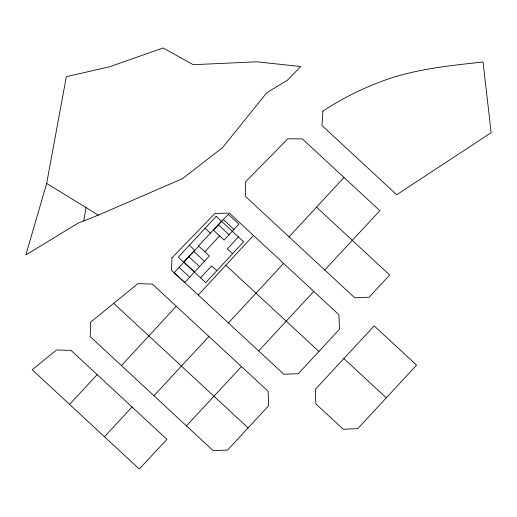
<?xml version="1.0" encoding="UTF-8"?>
<svg xmlns="http://www.w3.org/2000/svg" width="517" height="517" viewBox="0 0 517 517"><rect width="100%" height="100%" fill="white"/><g stroke="black" fill="none" stroke-linecap="round" stroke-linejoin="round"><path stroke-width="0.78" d="M83.799 220.914L86.055 207.537L46.666 183.438L66.344 76.684L109.598 66.764L163.185 47.965L193.203 64.69L256.716 61.814L300.791 66.519L287.42 80.174L266.753 92.75L222.517 147.675L182.301 178.759L98.275 215.15L77.944 223.228L25.85 254.971L46.666 183.438M121.437 365.59L90.204 336.612L90.662 322.136L137.884 283.639L152.353 284.104L268.097 391.246L268.672 405.722L227.564 450.068L213.12 450.617L121.437 365.59L176.271 306.245M183.522 262.061L194.592 250.118L189.358 245.258M221.412 221.186L198.496 245.911L209.366 255.986L184.769 282.528L174.151 272.692L198.754 246.15M213.508 230.227L228.268 214.303L238.886 224.139L224.126 240.062L213.25 229.987M204.861 251.811L219.622 235.888M69.588 404.417L97.177 374.657L71.01 350.39L56.534 349.931L32.216 369.765L139.273 469.035L166.92 439.36L97.177 374.657M200.512 277.803L211.582 265.861L216.817 270.714M238.395 236.928L227.325 248.871L232.56 253.731M198.244 295.013L253.446 235.442M289.029 236.851L343.999 177.48M104.473 436.749L132.035 407.021M153.95 395.725L208.92 336.47M228.436 322.951L283.613 263.405M324.747 270.003L379.866 210.684L302.316 138.892L287.84 138.776L245.284 182.139L245.659 196.615L354.681 297.766L369.157 297.217L389.715 275.005L316.527 207.181M186.43 425.866L241.465 366.579M258.655 350.94L313.806 291.426M343.883 358.559L315.312 389.424L315.861 403.9L343.249 429.226L357.725 428.677L416.605 365.131L374.166 325.878L343.883 358.559L386.296 397.844M86.055 207.537L98.275 215.15M225.832 265.227L318.899 351.47M248.121 427.895L113.708 303.35M223.35 219.609L233.968 229.451M218.433 224.914L229.044 234.757M205.1 228.275L210.341 233.128M193.83 251.456L204.448 261.298M188.912 256.768L199.53 266.604M183.994 262.074L194.605 271.91M179.069 267.379L189.687 277.222M171.915 257.873L171.521 270.288L283.846 374.25L298.315 373.694L339.482 329.239L338.932 314.763L229.399 213.094L214.917 213.469L171.915 257.873M322.957 111.071L321.942 125.489L396.72 194.735L491.15 132.695L483.046 62.001C448.737 65.711 413.897 69.181 381.372 81.453C360.885 89.15 341.214 98.993 322.957 111.071M216.171 216.332L178.287 257.207L205.747 282.657L243.63 241.782L216.171 216.332"/></g></svg>
